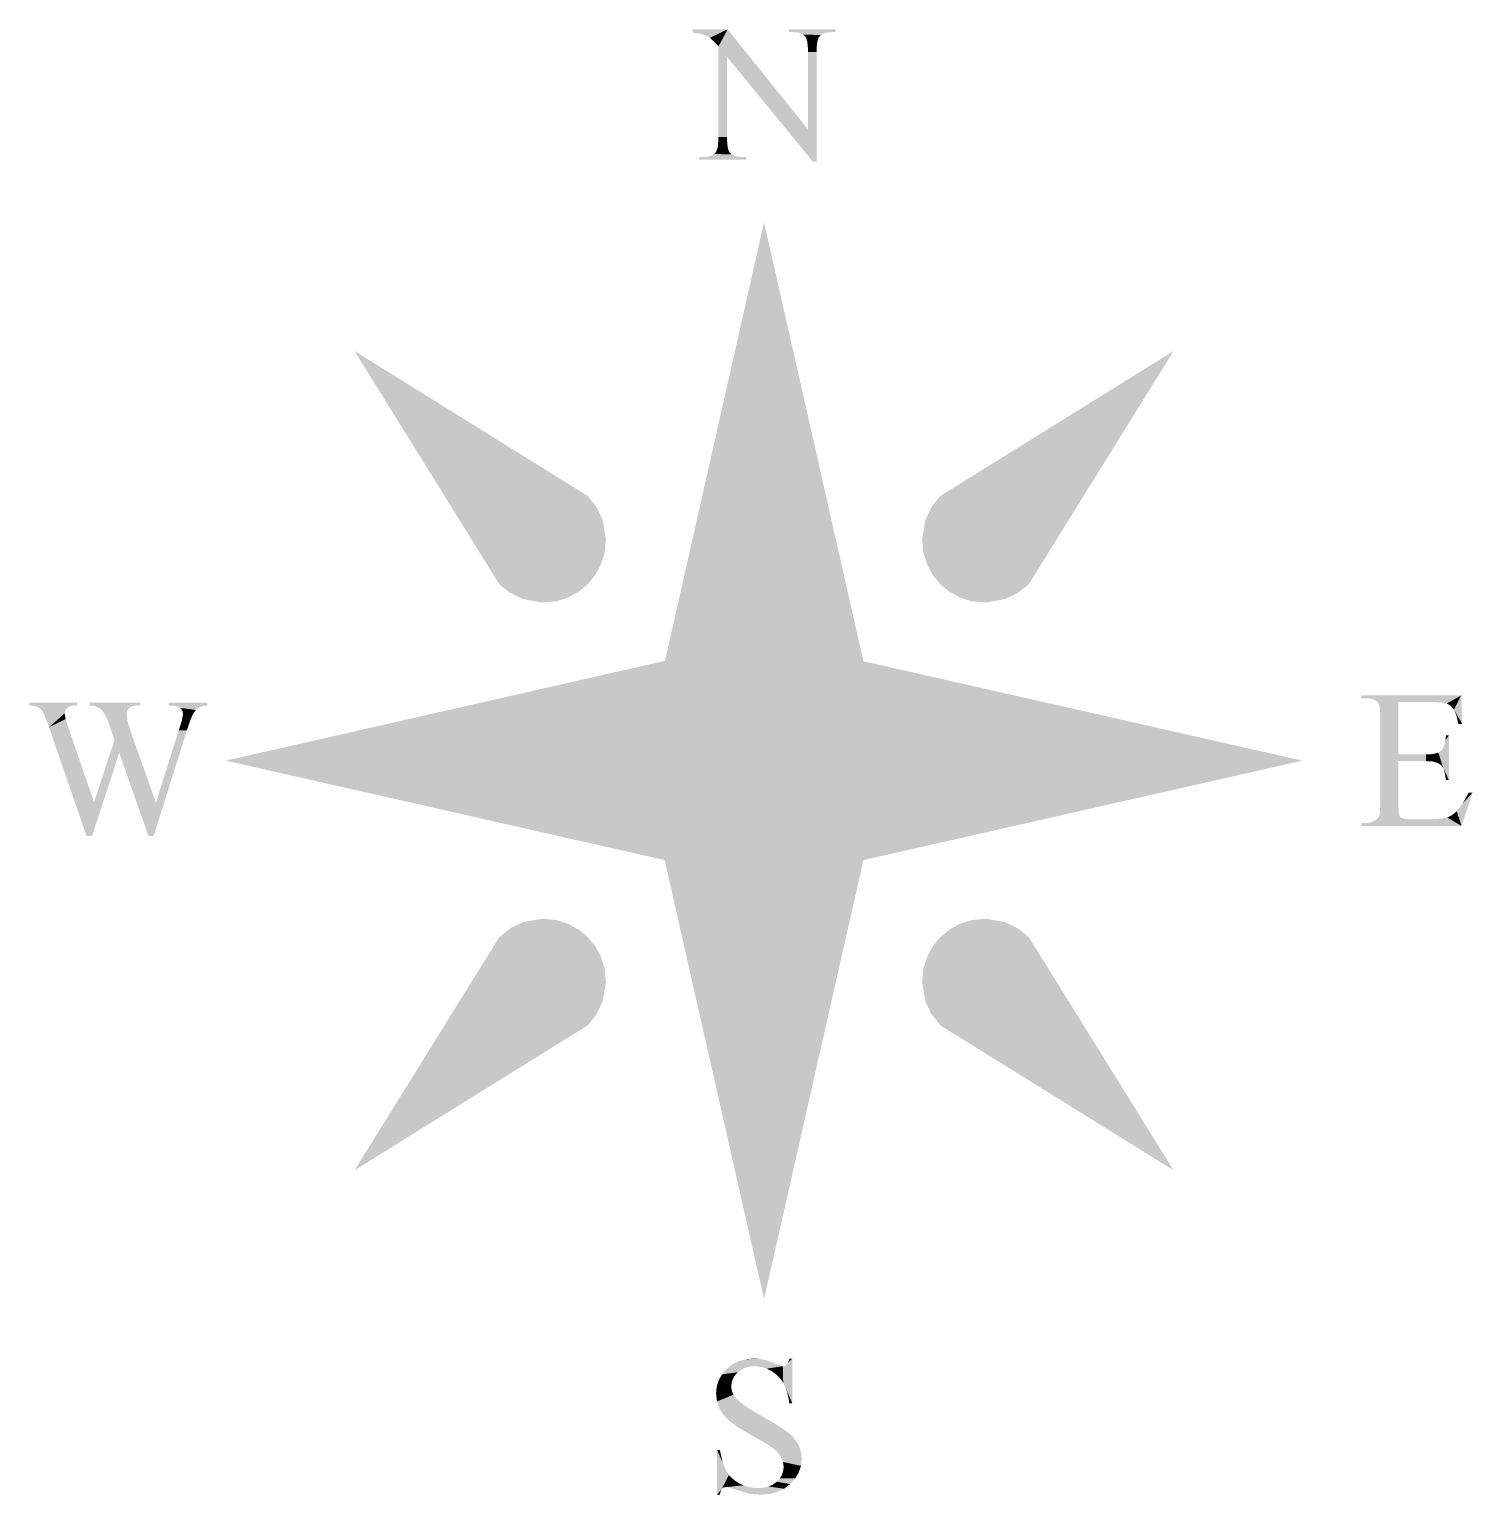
# Model space of a CAD drawing. Header units: metres. Extents: x -0.47 to 0.452, y 0 to 0.936.
import ezdxf

# ---------------------------------------------------------------- set-up
doc = ezdxf.new("R2010")
doc.units = ezdxf.units.M
doc.layers.add('Ceco.NET 27', color=7, linetype='Continuous')

msp = doc.modelspace()

# ---------------------------------------------------------------- linework, layer by layer
at = {"layer": 'Ceco.NET 27', "color": 0}
for points in [[(-0.04594, 0.93365), (-0.02367, 0.93607), (-0.04594, 0.93607)], [(-0.02367, 0.93607), (-0.04594, 0.93365), (-0.04274, 0.93354)], [(-0.02367, 0.93607), (-0.04274, 0.93354), (-0.04054, 0.9331)], [(-0.02367, 0.93607), (-0.04054, 0.9331), (-0.03734, 0.93194)], [(-0.02367, 0.93607), (-0.03734, 0.93194), (-0.03503, 0.93061)], [(-0.02367, 0.93607), (-0.03503, 0.93061), (-0.03271, 0.92857)], [(-0.02367, 0.93607), (-0.03271, 0.92857), (-0.02951, 0.92516)], [(-0.02367, 0.93607), (-0.02951, 0.92516), (-0.02405, 0.91848)], [(-0.02367, 0.93607), (-0.02405, 0.91848), (0.02767, 0.87222)], [(0.04531, 0.93425), (0.04531, 0.93607), (0.01548, 0.93607)], [(0.01548, 0.93607), (0.04228, 0.93425), (0.04531, 0.93425)], [(0.01548, 0.93607), (0.01548, 0.93425), (0.04228, 0.93425)], [(0.04228, 0.93425), (0.01548, 0.93425), (0.01846, 0.93425)], [(0.01846, 0.93425), (0.02083, 0.93409), (0.03974, 0.93403)], [(0.04228, 0.93425), (0.01846, 0.93425), (0.03974, 0.93403)], [(0.02083, 0.93409), (0.02287, 0.93359), (0.03974, 0.93403)], [(0.03974, 0.93403), (0.02287, 0.93359), (0.03759, 0.93343)], [(0.02287, 0.93359), (0.02452, 0.93276), (0.03759, 0.93343)], [(0.03759, 0.93343), (0.02452, 0.93276), (0.03588, 0.93238)], [(0.02452, 0.93276), (0.0259, 0.93155), (0.03588, 0.93238)], [(0.03588, 0.93238), (0.0259, 0.93155), (0.0345, 0.93089)], [(0.0259, 0.93155), (0.02667, 0.93017), (0.0345, 0.93089)], [(0.0345, 0.93089), (0.02667, 0.93017), (0.03346, 0.92753)], [(0.02667, 0.93017), (0.02722, 0.92802), (0.03346, 0.92753)], [(0.02722, 0.92802), (0.02756, 0.92516), (0.03346, 0.92753)], [(0.03346, 0.92753), (0.02756, 0.92516), (0.03312, 0.92152)], [(-0.02951, 0.92516), (-0.02951, 0.86737), (-0.02405, 0.91848)], [(-0.02405, 0.91848), (-0.02951, 0.86737), (-0.02405, 0.86737)], [(-0.02405, 0.91848), (0.03086, 0.85144), (0.02767, 0.87222)], [(0.02756, 0.92516), (0.02767, 0.92152), (0.03312, 0.92152)], [(0.02767, 0.92152), (0.02767, 0.87222), (0.03312, 0.85144)], [(0.03312, 0.92152), (0.02767, 0.92152), (0.03312, 0.85144)], [(0.02767, 0.87222), (0.03086, 0.85144), (0.03312, 0.85144)], [(-0.02984, 0.86136), (-0.03089, 0.85794), (-0.02361, 0.86081)], [(-0.02951, 0.86737), (-0.02984, 0.86136), (-0.02394, 0.86373)], [(-0.02394, 0.86373), (-0.02984, 0.86136), (-0.02361, 0.86081)], [(-0.02405, 0.86737), (-0.02951, 0.86737), (-0.02394, 0.86373)], [(-0.0417, 0.85458), (-0.0417, 0.85276), (-0.01187, 0.85276)], [(-0.01187, 0.85276), (-0.03872, 0.85458), (-0.0417, 0.85458)], [(-0.03613, 0.8548), (-0.03872, 0.85458), (-0.01727, 0.85474)], [(-0.01727, 0.85474), (-0.03872, 0.85458), (-0.0149, 0.85458)], [(-0.01187, 0.85458), (-0.03872, 0.85458), (-0.01187, 0.85276)], [(-0.03872, 0.85458), (-0.01187, 0.85458), (-0.0149, 0.85458)], [(-0.03398, 0.85546), (-0.03613, 0.8548), (-0.01926, 0.8553)], [(-0.01926, 0.8553), (-0.03613, 0.8548), (-0.01727, 0.85474)], [(-0.03227, 0.85645), (-0.03398, 0.85546), (-0.02097, 0.85612)], [(-0.02097, 0.85612), (-0.03398, 0.85546), (-0.01926, 0.8553)], [(-0.03089, 0.85794), (-0.03227, 0.85645), (-0.02234, 0.85728)], [(-0.02234, 0.85728), (-0.03227, 0.85645), (-0.02097, 0.85612)], [(-0.02361, 0.86081), (-0.03089, 0.85794), (-0.02306, 0.85866)], [(-0.02306, 0.85866), (-0.03089, 0.85794), (-0.02234, 0.85728)], [(-0.0004, 0.81279), (-0.06366, 0.5327), (-0.0004, 0.81279), (0.0631, 0.53245)], [(-0.26203, 0.73058), (-0.16949, 0.58161), (-0.26203, 0.73058), (-0.11306, 0.63805)], [(0.26123, 0.73058), (0.11227, 0.63805), (0.26123, 0.73058), (0.1687, 0.58161)], [(-0.11595, 0.63516), (-0.10352, 0.62272), (-0.11306, 0.63805), (-0.10721, 0.6306)], [(0.11227, 0.63805), (0.10689, 0.63138), (0.11515, 0.63516), (0.10272, 0.62272)], [(-0.12608, 0.62503), (-0.10231, 0.60125), (-0.12102, 0.63009), (-0.10138, 0.61045)], [(-0.12102, 0.63009), (-0.10138, 0.61045), (-0.11595, 0.63516), (-0.10352, 0.62272)], [(0.11515, 0.63516), (0.10272, 0.62272), (0.12022, 0.63009), (0.10058, 0.61045)], [(0.12022, 0.63009), (0.10058, 0.61045), (0.12528, 0.62503), (0.10151, 0.60125)], [(-0.13621, 0.6149), (-0.10846, 0.58714), (-0.13115, 0.61996), (-0.10482, 0.59363)], [(-0.13115, 0.61996), (-0.10482, 0.59363), (-0.12608, 0.62503), (-0.10231, 0.60125)], [(0.12528, 0.62503), (0.10151, 0.60125), (0.13035, 0.61996), (0.10402, 0.59363)], [(0.13035, 0.61996), (0.10402, 0.59363), (0.13542, 0.6149), (0.10766, 0.58714)], [(-0.14634, 0.60476), (-0.11859, 0.57701), (-0.14128, 0.60983), (-0.11306, 0.58161)], [(-0.14128, 0.60983), (-0.11306, 0.58161), (-0.13621, 0.6149), (-0.10846, 0.58714)], [(0.13542, 0.6149), (0.10766, 0.58714), (0.14048, 0.60983), (0.11227, 0.58161)], [(0.14048, 0.60983), (0.11227, 0.58161), (0.14555, 0.60476), (0.11779, 0.57701)], [(-0.15648, 0.59463), (-0.1327, 0.57086), (-0.15141, 0.5997), (-0.12508, 0.57337)], [(-0.15141, 0.5997), (-0.12508, 0.57337), (-0.14634, 0.60476), (-0.11859, 0.57701)], [(0.14555, 0.60476), (0.11779, 0.57701), (0.15061, 0.5997), (0.12428, 0.57337)], [(0.15061, 0.5997), (0.12428, 0.57337), (0.15568, 0.59463), (0.1319, 0.57086)], [(-0.16154, 0.58957), (-0.1419, 0.56993), (-0.15648, 0.59463), (-0.1327, 0.57086)], [(0.15568, 0.59463), (0.1319, 0.57086), (0.16074, 0.58957), (0.1411, 0.56993)], [(-0.16949, 0.58161), (-0.16283, 0.57624), (-0.16661, 0.5845), (-0.15417, 0.57207)], [(-0.16661, 0.5845), (-0.15417, 0.57207), (-0.16154, 0.58957), (-0.1419, 0.56993)], [(0.16074, 0.58957), (0.1411, 0.56993), (0.16581, 0.5845), (0.15337, 0.57207)], [(0.16581, 0.5845), (0.15337, 0.57207), (0.1687, 0.58161), (0.16125, 0.57576)], [(-0.34424, 0.46895), (-0.0639, 0.40545), (-0.34424, 0.46895), (-0.06366, 0.5327)], [(-0.06366, 0.5327), (0.0631, 0.53245), (-0.0639, 0.40545), (0.0631, 0.40545)], [(0.34344, 0.46895), (0.0631, 0.53245), (0.34344, 0.46895), (0.0631, 0.40545)], [(-0.43909, 0.50418), (-0.43909, 0.506), (-0.4698, 0.506)], [(-0.4698, 0.506), (-0.44053, 0.50418), (-0.43909, 0.50418)], [(-0.4698, 0.506), (-0.4698, 0.50418), (-0.44053, 0.50418)], [(-0.39884, 0.50418), (-0.39884, 0.506), (-0.43126, 0.506)], [(-0.43126, 0.506), (-0.40105, 0.50418), (-0.39884, 0.50418)], [(-0.43126, 0.506), (-0.43126, 0.50418), (-0.40105, 0.50418)], [(-0.35611, 0.50418), (-0.35611, 0.506), (-0.38081, 0.506)], [(-0.38081, 0.506), (-0.38081, 0.50418), (-0.35611, 0.50418)], [(0.38116, 0.50881), (0.44501, 0.51063), (0.38116, 0.51063)], [(0.44501, 0.51063), (0.38116, 0.50881), (0.38419, 0.50881)], [(0.44501, 0.51063), (0.38419, 0.50881), (0.43249, 0.50616)], [(0.38419, 0.50881), (0.38662, 0.50865), (0.43249, 0.50616)], [(0.38662, 0.50865), (0.38871, 0.50815), (0.43249, 0.50616)], [(0.38871, 0.50815), (0.39037, 0.50738), (0.40487, 0.50639)], [(0.38871, 0.50815), (0.40487, 0.50639), (0.42731, 0.50639)], [(0.38871, 0.50815), (0.42731, 0.50639), (0.43249, 0.50616)], [(0.39037, 0.50738), (0.39169, 0.50628), (0.40487, 0.50639)], [(0.40487, 0.50639), (0.39169, 0.50628), (0.39241, 0.5049)], [(0.40487, 0.50639), (0.39241, 0.5049), (0.40487, 0.47292)], [(0.44501, 0.51063), (0.43249, 0.50616), (0.43585, 0.50545)], [(0.44501, 0.51063), (0.43585, 0.50545), (0.4385, 0.50385)], [(0.44501, 0.51063), (0.4385, 0.50385), (0.44038, 0.50159)], [(0.44501, 0.51063), (0.44038, 0.50159), (0.44561, 0.49238)], [(-0.4698, 0.50418), (-0.46655, 0.5039), (-0.44339, 0.50385)], [(-0.44053, 0.50418), (-0.4698, 0.50418), (-0.44339, 0.50385)], [(-0.46655, 0.5039), (-0.46407, 0.50302), (-0.44339, 0.50385)], [(-0.44339, 0.50385), (-0.46407, 0.50302), (-0.44554, 0.50269)], [(-0.46407, 0.50302), (-0.46214, 0.50159), (-0.44554, 0.50269)], [(-0.44554, 0.50269), (-0.46214, 0.50159), (-0.44681, 0.50109)], [(-0.46214, 0.50159), (-0.46071, 0.49955), (-0.44681, 0.50109)], [(-0.44681, 0.50109), (-0.46071, 0.49955), (-0.44725, 0.49916)], [(-0.46071, 0.49955), (-0.45718, 0.49029), (-0.44725, 0.49916)], [(-0.44725, 0.49916), (-0.45718, 0.49029), (-0.44659, 0.49558)], [(-0.43126, 0.50418), (-0.42757, 0.50379), (-0.40403, 0.50379)], [(-0.40105, 0.50418), (-0.43126, 0.50418), (-0.40403, 0.50379)], [(-0.42757, 0.50379), (-0.42454, 0.50219), (-0.40612, 0.50269)], [(-0.40403, 0.50379), (-0.42757, 0.50379), (-0.40612, 0.50269)], [(-0.40612, 0.50269), (-0.42454, 0.50219), (-0.40728, 0.50087)], [(-0.42454, 0.50219), (-0.42255, 0.50015), (-0.40728, 0.50087)], [(-0.40728, 0.50087), (-0.42255, 0.50015), (-0.40772, 0.49861)], [(-0.42255, 0.50015), (-0.41963, 0.49459), (-0.40772, 0.49861)], [(-0.40772, 0.49861), (-0.41963, 0.49459), (-0.407, 0.49414)], [(-0.38081, 0.50418), (-0.37745, 0.50396), (-0.35903, 0.5039)], [(-0.35611, 0.50418), (-0.38081, 0.50418), (-0.35903, 0.5039)], [(-0.37745, 0.50396), (-0.37475, 0.50335), (-0.35903, 0.5039)], [(-0.35903, 0.5039), (-0.37475, 0.50335), (-0.3614, 0.50302)], [(-0.37475, 0.50335), (-0.37348, 0.50264), (-0.3614, 0.50302)], [(-0.3614, 0.50302), (-0.37348, 0.50264), (-0.36339, 0.50131)], [(-0.37348, 0.50264), (-0.37249, 0.50159), (-0.36339, 0.50131)], [(-0.37249, 0.50159), (-0.37183, 0.50032), (-0.36339, 0.50131)], [(-0.3716, 0.49894), (-0.37227, 0.49481), (-0.36526, 0.49867)], [(-0.36526, 0.49867), (-0.37227, 0.49481), (-0.36686, 0.49497)], [(-0.36339, 0.50131), (-0.37183, 0.50032), (-0.36526, 0.49867)], [(-0.37183, 0.50032), (-0.3716, 0.49894), (-0.36526, 0.49867)], [(0.39241, 0.5049), (0.3929, 0.50275), (0.40487, 0.47292)], [(0.3929, 0.50275), (0.39323, 0.49977), (0.40487, 0.47292)], [(0.39323, 0.49977), (0.39334, 0.49607), (0.40487, 0.47292)], [(0.39334, 0.49607), (0.39334, 0.44193), (0.40487, 0.47292)], [(0.44038, 0.50159), (0.44186, 0.49806), (0.44561, 0.49238)], [(0.44186, 0.49806), (0.44319, 0.49238), (0.44561, 0.49238)], [(-0.44659, 0.49558), (-0.45718, 0.49029), (-0.44455, 0.48918)], [(-0.45718, 0.49029), (-0.4333, 0.42087), (-0.44455, 0.48918)], [(-0.44455, 0.48918), (-0.4333, 0.42087), (-0.42845, 0.44237)], [(-0.41963, 0.49459), (-0.4177, 0.48885), (-0.407, 0.49414)], [(-0.407, 0.49414), (-0.4177, 0.48885), (-0.40496, 0.48736)], [(-0.4177, 0.48885), (-0.41533, 0.48218), (-0.40496, 0.48736)], [(-0.40496, 0.48736), (-0.41533, 0.48218), (-0.41235, 0.47391)], [(-0.40496, 0.48736), (-0.41235, 0.47391), (-0.38892, 0.44204)], [(-0.36912, 0.48836), (-0.37431, 0.4883), (-0.39035, 0.42087)], [(-0.37431, 0.4883), (-0.38892, 0.44204), (-0.39035, 0.42087)], [(-0.37227, 0.49481), (-0.37431, 0.4883), (-0.36912, 0.48836)], [(-0.36686, 0.49497), (-0.37227, 0.49481), (-0.36912, 0.48836)], [(-0.41533, 0.48218), (-0.42845, 0.44237), (-0.41235, 0.47391)], [(0.43426, 0.47904), (0.43321, 0.47678), (0.43712, 0.45654)], [(0.43492, 0.48179), (0.43426, 0.47904), (0.43712, 0.45654)], [(0.43492, 0.48179), (0.43712, 0.4851), (0.4353, 0.4851)], [(0.43712, 0.4851), (0.43492, 0.48179), (0.43712, 0.45654)], [(-0.41235, 0.47391), (-0.42845, 0.44237), (-0.42972, 0.42087)], [(-0.41235, 0.47391), (-0.39366, 0.42087), (-0.38892, 0.44204)], [(0.40487, 0.47292), (0.39334, 0.44193), (0.40487, 0.46867)], [(0.40487, 0.46867), (0.39334, 0.44193), (0.40487, 0.44099)], [(0.40487, 0.46867), (0.42251, 0.47292), (0.40487, 0.47292)], [(0.42251, 0.47292), (0.40487, 0.46867), (0.42251, 0.46867)], [(0.42571, 0.47308), (0.42251, 0.47292), (0.43216, 0.46602)], [(0.42251, 0.47292), (0.42251, 0.46867), (0.42698, 0.4684)], [(0.42251, 0.47292), (0.42698, 0.4684), (0.43007, 0.46746)], [(0.42251, 0.47292), (0.43007, 0.46746), (0.43216, 0.46602)], [(0.4283, 0.47347), (0.42571, 0.47308), (0.43216, 0.46602)], [(0.43034, 0.47413), (0.4283, 0.47347), (0.43359, 0.46415)], [(0.4283, 0.47347), (0.43216, 0.46602), (0.43359, 0.46415)], [(0.43183, 0.47512), (0.43034, 0.47413), (0.43712, 0.45654)], [(0.43034, 0.47413), (0.43359, 0.46415), (0.43712, 0.45654)], [(0.43321, 0.47678), (0.43183, 0.47512), (0.43712, 0.45654)], [(0.43359, 0.46415), (0.43442, 0.46139), (0.43712, 0.45654)], [(0.43442, 0.46139), (0.4353, 0.45654), (0.43712, 0.45654)], [(-0.42845, 0.44237), (-0.4333, 0.42087), (-0.42972, 0.42087)], [(-0.38892, 0.44204), (-0.39366, 0.42087), (-0.39035, 0.42087)], [(0.39334, 0.44193), (0.39312, 0.43675), (0.40487, 0.44099)], [(0.40487, 0.44099), (0.39312, 0.43675), (0.40498, 0.43653)], [(0.44594, 0.4416), (0.44214, 0.43664), (0.44517, 0.42732)], [(0.45234, 0.4486), (0.44594, 0.4416), (0.44517, 0.42732)], [(0.44594, 0.4416), (0.45234, 0.4486), (0.44986, 0.4486)], [(0.38987, 0.43063), (0.38711, 0.42952), (0.44517, 0.42732)], [(0.39158, 0.43189), (0.38987, 0.43063), (0.40884, 0.43178)], [(0.40884, 0.43178), (0.38987, 0.43063), (0.41176, 0.43156)], [(0.41176, 0.43156), (0.38987, 0.43063), (0.44517, 0.42732)], [(0.39263, 0.43366), (0.39158, 0.43189), (0.40603, 0.43316)], [(0.40603, 0.43316), (0.39158, 0.43189), (0.40707, 0.43228)], [(0.40707, 0.43228), (0.39158, 0.43189), (0.40884, 0.43178)], [(0.39312, 0.43675), (0.39263, 0.43366), (0.40498, 0.43653)], [(0.40498, 0.43653), (0.39263, 0.43366), (0.40536, 0.43421)], [(0.40536, 0.43421), (0.39263, 0.43366), (0.40603, 0.43316)], [(0.44517, 0.42732), (0.42582, 0.43156), (0.41176, 0.43156)], [(0.43188, 0.43184), (0.42582, 0.43156), (0.44517, 0.42732)], [(0.43602, 0.43261), (0.43188, 0.43184), (0.44517, 0.42732)], [(0.43911, 0.43416), (0.43602, 0.43261), (0.44517, 0.42732)], [(0.44214, 0.43664), (0.43911, 0.43416), (0.44517, 0.42732)], [(0.38116, 0.42914), (0.38116, 0.42732), (0.44517, 0.42732)], [(0.44517, 0.42732), (0.38419, 0.42914), (0.38116, 0.42914)], [(0.38711, 0.42952), (0.38419, 0.42914), (0.44517, 0.42732)], [(-0.0004, 0.12511), (0.0631, 0.40545), (-0.0004, 0.12511), (-0.0639, 0.40545)], [(-0.16661, 0.3534), (-0.15417, 0.36583), (-0.16949, 0.35629), (-0.16205, 0.36214)], [(-0.16154, 0.34833), (-0.1419, 0.36797), (-0.16661, 0.3534), (-0.15417, 0.36583)], [(-0.15648, 0.34327), (-0.1327, 0.36704), (-0.16154, 0.34833), (-0.1419, 0.36797)], [(-0.15141, 0.3382), (-0.12508, 0.36453), (-0.15648, 0.34327), (-0.1327, 0.36704)], [(0.15568, 0.34327), (0.1319, 0.36704), (0.15061, 0.3382), (0.12428, 0.36453)], [(0.16074, 0.34833), (0.1411, 0.36797), (0.15568, 0.34327), (0.1319, 0.36704)], [(0.16581, 0.3534), (0.15337, 0.36583), (0.16074, 0.34833), (0.1411, 0.36797)], [(0.1687, 0.35629), (0.16203, 0.36166), (0.16581, 0.3534), (0.15337, 0.36583)], [(-0.26203, 0.20732), (-0.11306, 0.29985), (-0.26203, 0.20732), (-0.16949, 0.35629)], [(-0.14634, 0.33314), (-0.11859, 0.36089), (-0.15141, 0.3382), (-0.12508, 0.36453)], [(-0.14128, 0.32807), (-0.11306, 0.35629), (-0.14634, 0.33314), (-0.11859, 0.36089)], [(-0.13621, 0.323), (-0.10846, 0.35076), (-0.14128, 0.32807), (-0.11306, 0.35629)], [(0.14048, 0.32807), (0.11227, 0.35629), (0.13542, 0.323), (0.10766, 0.35076)], [(0.14555, 0.33314), (0.11779, 0.36089), (0.14048, 0.32807), (0.11227, 0.35629)], [(0.26123, 0.20732), (0.1687, 0.35629), (0.26123, 0.20732), (0.11227, 0.29985)], [(0.15061, 0.3382), (0.12428, 0.36453), (0.14555, 0.33314), (0.11779, 0.36089)], [(-0.13115, 0.31794), (-0.10482, 0.34427), (-0.13621, 0.323), (-0.10846, 0.35076)], [(0.13542, 0.323), (0.10766, 0.35076), (0.13035, 0.31794), (0.10402, 0.34427)], [(-0.12608, 0.31287), (-0.10231, 0.33665), (-0.13115, 0.31794), (-0.10482, 0.34427)], [(0.13035, 0.31794), (0.10402, 0.34427), (0.12528, 0.31287), (0.10151, 0.33665)], [(-0.12102, 0.30781), (-0.10138, 0.32745), (-0.12608, 0.31287), (-0.10231, 0.33665)], [(0.12528, 0.31287), (0.10151, 0.33665), (0.12022, 0.30781), (0.10058, 0.32745)], [(-0.11595, 0.30274), (-0.10352, 0.31518), (-0.12102, 0.30781), (-0.10138, 0.32745)], [(0.12022, 0.30781), (0.10058, 0.32745), (0.11515, 0.30274), (0.10272, 0.31518)], [(-0.11306, 0.29985), (-0.10769, 0.30652), (-0.11595, 0.30274), (-0.10352, 0.31518)], [(0.11515, 0.30274), (0.10272, 0.31518), (0.11227, 0.29985), (0.10641, 0.3073)], [(-0.0166, 0.08541), (-0.02068, 0.08331), (0.0032, 0.08519)], [(0.0032, 0.08519), (-0.02068, 0.08331), (0.00684, 0.08376)], [(-0.01202, 0.08662), (-0.0166, 0.08541), (-0.00033, 0.08624)], [(-0.00033, 0.08624), (-0.0166, 0.08541), (0.0032, 0.08519)], [(-0.00706, 0.08706), (-0.01202, 0.08662), (-0.00369, 0.08684)], [(-0.00369, 0.08684), (-0.01202, 0.08662), (-0.00033, 0.08624)], [(0.01505, 0.08458), (0.01417, 0.08315), (0.01759, 0.05845)], [(0.01505, 0.08458), (0.01759, 0.08706), (0.01577, 0.08706)], [(0.01759, 0.08706), (0.01505, 0.08458), (0.01759, 0.05845)], [(-0.02724, 0.07697), (-0.02939, 0.07322), (-0.01902, 0.07626)], [(-0.01902, 0.07626), (-0.02939, 0.07322), (-0.02029, 0.07405)], [(-0.02426, 0.08045), (-0.02724, 0.07697), (-0.01505, 0.08001)], [(-0.01505, 0.08001), (-0.02724, 0.07697), (-0.0172, 0.07824)], [(-0.0172, 0.07824), (-0.02724, 0.07697), (-0.01902, 0.07626)], [(-0.02068, 0.08331), (-0.02426, 0.08045), (-0.00987, 0.08194)], [(-0.00987, 0.08194), (-0.02426, 0.08045), (-0.01257, 0.08122)], [(-0.01257, 0.08122), (-0.02426, 0.08045), (-0.01505, 0.08001)], [(0.00684, 0.08376), (-0.02068, 0.08331), (0.00971, 0.0826)], [(-0.02068, 0.08331), (-0.00684, 0.08221), (0.00971, 0.0826)], [(-0.02068, 0.08331), (-0.00987, 0.08194), (-0.00684, 0.08221)], [(0.00971, 0.0826), (-0.00684, 0.08221), (0.01158, 0.08221)], [(0.01158, 0.08221), (-0.00684, 0.08221), (-0.00408, 0.08199)], [(0.01158, 0.08221), (-0.00408, 0.08199), (-0.00138, 0.08149)], [(0.01158, 0.08221), (-0.00138, 0.08149), (0.00127, 0.08056)], [(0.01158, 0.08221), (0.00127, 0.08056), (0.00386, 0.07934)], [(0.01158, 0.08221), (0.00386, 0.07934), (0.00634, 0.07775)], [(0.01158, 0.08221), (0.00634, 0.07775), (0.00849, 0.07593)], [(0.01158, 0.08221), (0.00849, 0.07593), (0.01031, 0.07389)], [(0.01158, 0.08221), (0.01031, 0.07389), (0.01186, 0.07157)], [(0.01301, 0.08243), (0.01158, 0.08221), (0.01759, 0.05845)], [(0.01158, 0.08221), (0.01186, 0.07157), (0.01318, 0.06892)], [(0.01158, 0.08221), (0.01318, 0.06892), (0.01759, 0.05845)], [(0.01417, 0.08315), (0.01301, 0.08243), (0.01759, 0.05845)], [(-0.03066, 0.06909), (-0.03104, 0.06468), (-0.02117, 0.06743)], [(-0.02117, 0.06743), (-0.03104, 0.06468), (-0.02068, 0.06567)], [(-0.02068, 0.06567), (-0.03104, 0.06468), (-0.0199, 0.06396)], [(-0.02939, 0.07322), (-0.03066, 0.06909), (-0.02106, 0.07179)], [(-0.02106, 0.07179), (-0.03066, 0.06909), (-0.02134, 0.06931)], [(-0.02134, 0.06931), (-0.03066, 0.06909), (-0.02117, 0.06743)], [(-0.02029, 0.07405), (-0.02939, 0.07322), (-0.02106, 0.07179)], [(0.01318, 0.06892), (0.01428, 0.06584), (0.01759, 0.05845)], [(0.01428, 0.06584), (0.01511, 0.06236), (0.01759, 0.05845)], [(-0.03104, 0.06468), (-0.03049, 0.05966), (-0.0199, 0.06396)], [(-0.0199, 0.06396), (-0.03049, 0.05966), (-0.0188, 0.06236)], [(-0.0188, 0.06236), (-0.03049, 0.05966), (-0.01632, 0.05983)], [(-0.01632, 0.05983), (-0.03049, 0.05966), (-0.01257, 0.05696)], [(-0.03049, 0.05966), (-0.02884, 0.05503), (-0.01257, 0.05696)], [(-0.01257, 0.05696), (-0.02884, 0.05503), (-0.00755, 0.05365)], [(0.01511, 0.06236), (0.01577, 0.05845), (0.01759, 0.05845)], [(-0.02884, 0.05503), (-0.02608, 0.05084), (-0.00755, 0.05365)], [(-0.00755, 0.05365), (-0.02608, 0.05084), (-0.00127, 0.05001)], [(-0.02608, 0.05084), (-0.02227, 0.04703), (-0.00127, 0.05001)], [(-0.00127, 0.05001), (-0.02227, 0.04703), (0.00827, 0.04444)], [(-0.02227, 0.04703), (-0.01637, 0.04284), (0.00827, 0.04444)], [(0.00827, 0.04444), (-0.01637, 0.04284), (0.01445, 0.04036)], [(-0.01637, 0.04284), (-0.0075, 0.03755), (0.01445, 0.04036)], [(0.01445, 0.04036), (-0.0075, 0.03755), (0.01836, 0.03678)], [(-0.0075, 0.03755), (0.00094, 0.03275), (0.01836, 0.03678)], [(-0.0268, 0.02062), (-0.02862, 0.02867), (-0.03043, 0.02867)], [(-0.03043, 0.02867), (-0.03043, 0.00011), (-0.0268, 0.02062)], [(0.01836, 0.03678), (0.00094, 0.03275), (0.02128, 0.03253)], [(0.00094, 0.03275), (0.00529, 0.02989), (0.02128, 0.03253)], [(0.02128, 0.03253), (0.00529, 0.02989), (0.0231, 0.0279)], [(0.00529, 0.02989), (0.00833, 0.02713), (0.0231, 0.0279)], [(-0.0268, 0.02062), (-0.03043, 0.00011), (-0.02437, 0.01494)], [(0.0231, 0.0279), (0.00833, 0.02713), (0.02366, 0.0231)], [(0.00833, 0.02713), (0.01048, 0.0241), (0.02366, 0.0231)], [(0.01048, 0.0241), (0.01169, 0.02101), (0.02366, 0.0231)], [(0.02366, 0.0231), (0.01169, 0.02101), (0.02321, 0.01853)], [(0.01169, 0.02101), (0.01213, 0.01792), (0.02321, 0.01853)], [(-0.02437, 0.01494), (-0.03043, 0.00011), (-0.02288, 0.01274)], [(-0.02288, 0.01274), (-0.03043, 0.00011), (-0.02729, 0.00403)], [(-0.02288, 0.01274), (-0.02729, 0.00403), (-0.02101, 0.01075)], [(-0.02101, 0.01075), (-0.02729, 0.00403), (-0.02624, 0.00474)], [(-0.02101, 0.01075), (-0.02624, 0.00474), (-0.0188, 0.00899)], [(0.01952, 0.01048), (0.00772, 0.00838), (0.01632, 0.00689)], [(0.00965, 0.01048), (0.00772, 0.00838), (0.01952, 0.01048)], [(0.01103, 0.01279), (0.00965, 0.01048), (0.01952, 0.01048)], [(0.01186, 0.01527), (0.01103, 0.01279), (0.02184, 0.01434)], [(0.02184, 0.01434), (0.01103, 0.01279), (0.01952, 0.01048)], [(0.01213, 0.01792), (0.01186, 0.01527), (0.02184, 0.01434)], [(0.02321, 0.01853), (0.01213, 0.01792), (0.02184, 0.01434)], [(-0.02729, 0.00403), (-0.03043, 0.00011), (-0.02806, 0.00254)], [(-0.02806, 0.00254), (-0.03043, 0.00011), (-0.02862, 0.00011)], [(-0.0188, 0.00899), (-0.02624, 0.00474), (-0.01626, 0.00733)], [(-0.01626, 0.00733), (-0.02624, 0.00474), (-0.02487, 0.00496)], [(-0.01626, 0.00733), (-0.02487, 0.00496), (-0.01345, 0.00607)], [(-0.01345, 0.00607), (-0.02487, 0.00496), (-0.01047, 0.00507)], [(-0.01047, 0.00507), (-0.02487, 0.00496), (-0.00744, 0.00452)], [(-0.02487, 0.00496), (-0.02216, 0.00447), (-0.00744, 0.00452)], [(-0.00744, 0.00452), (-0.02216, 0.00447), (-0.00424, 0.00436)], [(-0.02216, 0.00447), (-0.01731, 0.00298), (-0.00424, 0.00436)], [(-0.00424, 0.00436), (-0.01731, 0.00298), (0.01241, 0.00392)], [(0.01241, 0.00392), (-0.01731, 0.00298), (0.00794, 0.00182)], [(-0.01731, 0.00298), (-0.00937, 0.00066), (0.00794, 0.00182)], [(0.00794, 0.00182), (-0.00937, 0.00066), (0.00292, 0.0005)], [(-0.00937, 0.00066), (-0.00259, 0.00011), (0.00292, 0.0005)], [(-0.00066, 0.00458), (-0.00424, 0.00436), (0.01241, 0.00392)], [(0.00254, 0.00535), (-0.00066, 0.00458), (0.01241, 0.00392)], [(0.00535, 0.00662), (0.00254, 0.00535), (0.01241, 0.00392)], [(0.00772, 0.00838), (0.00535, 0.00662), (0.01632, 0.00689)], [(0.01632, 0.00689), (0.00535, 0.00662), (0.01241, 0.00392)]]:
    msp.add_solid(points, dxfattribs=at)

doc.saveas('drawing.dxf')
